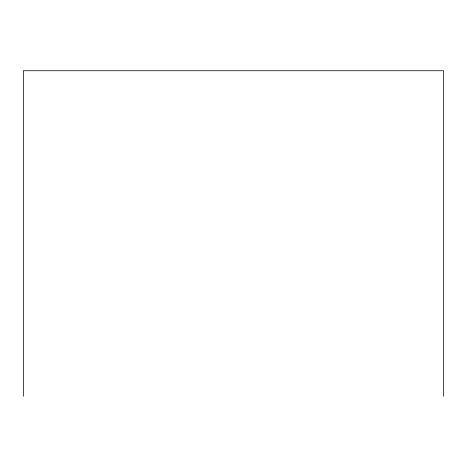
<?xml version="1.0" encoding="UTF-8"?>
<svg xmlns="http://www.w3.org/2000/svg" width="467" height="467" viewBox="0 0 467 467"><rect width="100%" height="100%" fill="white"/><g stroke="black" fill="none" stroke-linecap="round" stroke-linejoin="round"><path stroke-width="0.7" d="M443.65 396.261L443.65 70.739L23.35 70.739L23.35 396.261"/></g></svg>
